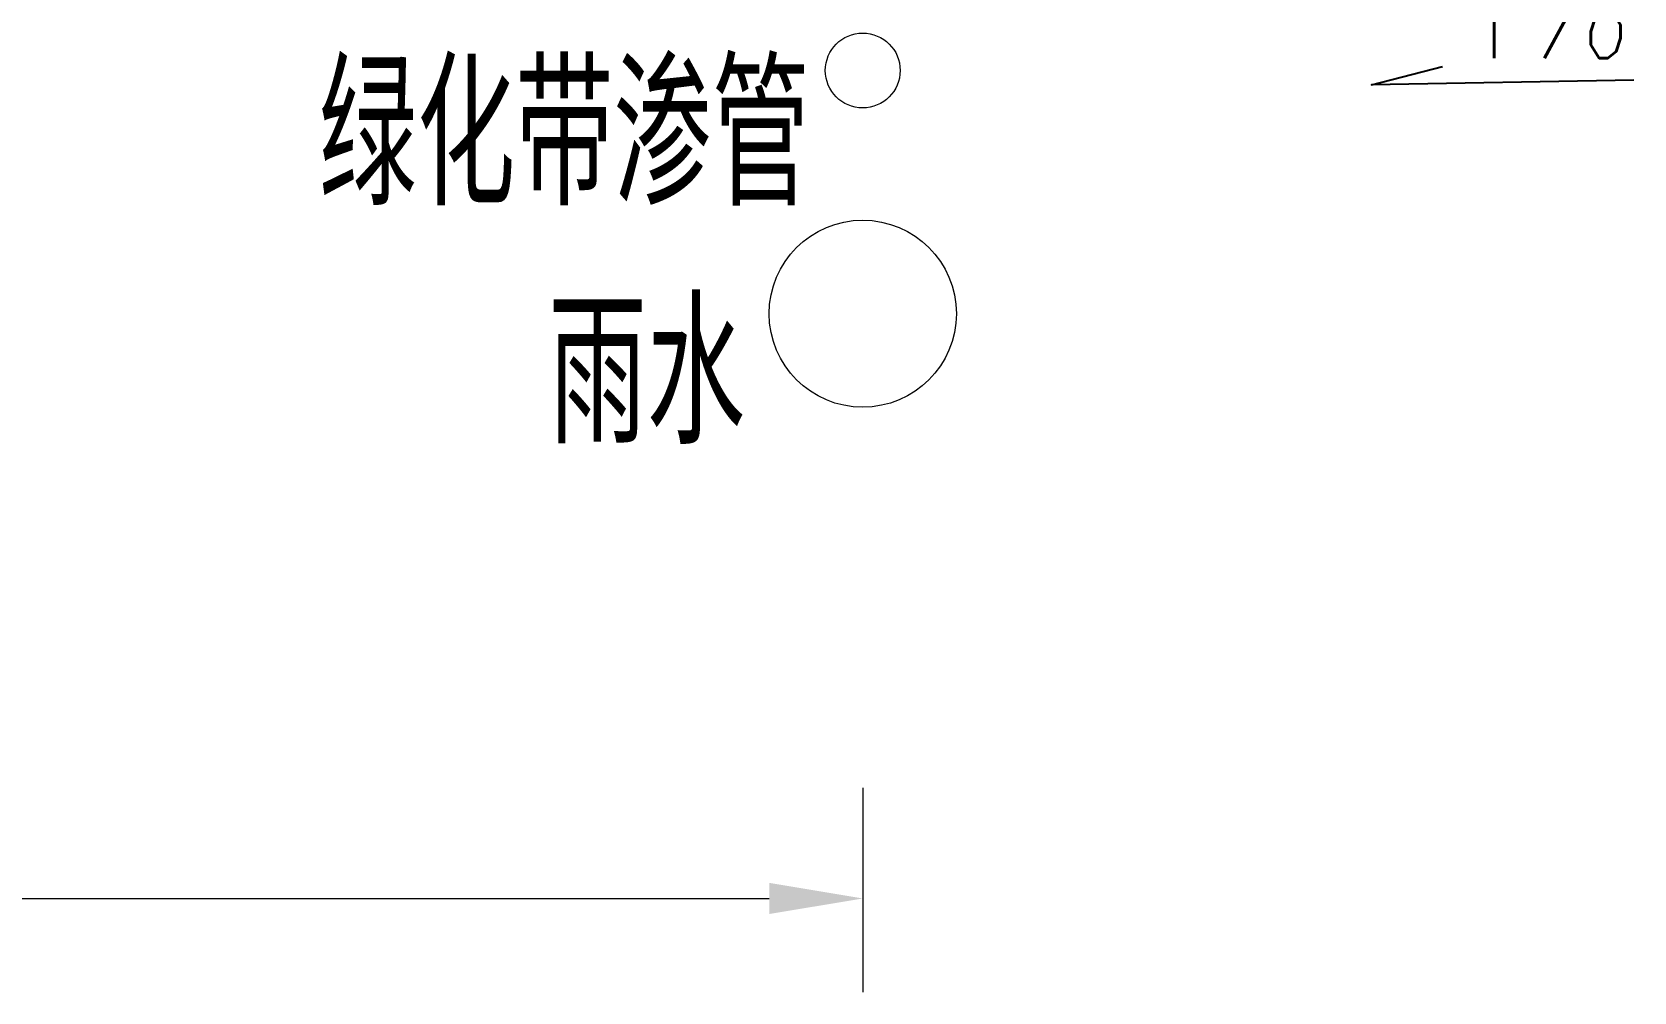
# Model space of a CAD drawing. Extents: x -1568 to -728, y -1287 to -990.
# Drawn here: x -862.44 to -828.2, y -1190.68 to -1170.15 of the extents above; entities that cross this region are included whole.
import ezdxf

# ---------------------------------------------------------------- set-up
doc = ezdxf.new("R2010")
doc.units = 0
doc.header["$LTSCALE"] = 5
doc.layers.get('0').update_dxf_attribs({"linetype": 'CONTINUOUS'})
doc.layers.get('Defpoints').update_dxf_attribs({"linetype": 'CONTINUOUS'})
doc.layers.add('文字', color=7, linetype='CONTINUOUS')
doc.layers.add('标注', color=4, linetype='CONTINUOUS', lineweight=15)
doc.styles.get("Standard").update_dxf_attribs({"font": 'simplex1.shx', "width": 0.7, "bigfont": 'hztxt.shx'})
doc.dimstyles.new('比例1：200', dxfattribs={"dimtxt": 3, "dimasz": 2, "dimexe": 2, "dimexo": 1, "dimgap": 1, "dimtad": 1, "dimlfac": 20, "dimzin": 13, "dimdsep": 46, "dimtxsty": 'Standard', "dimcen": -0.09, "dimclrd": 256, "dimclre": 256, "dimclrt": 7, "dimaunit": 1, "dimadec": 0, "dimazin": 2, "dimtfac": 0.0005, "dimtix": 1, "dimtmove": 2, "dimatfit": 3, "dimfxl": 0, "dimtolj": 1, "dimtzin": 13, "dimlwd": -1, "dimlwe": -1, "dimarcsym": 0})

# ---------------------------------------------------------------- blocks, each defined once
blk = doc.blocks.new('*D129')
at = {"layer": 'Defpoints', "color": 0}
for p in [(-930.934, -1185.313), (-844.684, -1185.313), (-844.684, -1188.679)]:
    blk.add_point(p, dxfattribs=at)
at = {"layer": '标注'}
for p, q in [((-930.934, -1186.313), (-930.934, -1190.679)), ((-844.684, -1186.313), (-844.684, -1190.679)), ((-928.934, -1188.679), (-846.684, -1188.679))]:
    blk.add_line(p, q, dxfattribs=at)
for points in [[(-928.934, -1188.345), (-928.934, -1189.012), (-930.934, -1188.679)], [(-846.684, -1188.345), (-846.684, -1189.012), (-844.684, -1188.679)]]:
    blk.add_solid(points, dxfattribs=at)
at = {"layer": '标注', "color": 7, "insert": (-887.809, -1186.179), "char_height": 3, "attachment_point": 5}
blk.add_mtext('\\A1;1725', dxfattribs=at)

msp = doc.modelspace()

# ---------------------------------------------------------------- linework, layer by layer
at = {"color": 7}
msp.add_lwpolyline([(-828.20222, -1171.18138), (-833.81045, -1171.28068), (-832.29466, -1170.89148)], dxfattribs=at)
at = {"layer": '标注'}
for centre, radius in [((-844.68411, -1170.97441), 0.8), ((-844.68411, -1176.17441), 2)]:
    msp.add_circle(centre, radius, dxfattribs=at)

# ---------------------------------------------------------------- texts
at = {"layer": '文字', "width": 0.7}
for s, p in [('1%', (-832.18238, -1170.71063)), ('绿化带渗管', (-856.31069, -1173.85859)), ('雨水', (-851.40092, -1178.95622))]:
    msp.add_text(s, height=3, dxfattribs=at).set_placement(p)

# ---------------------------------------------------------------- dimensions: what is measured, and where the dimension line sits
at = {"layer": '标注'}
dim = msp.add_linear_dim(base=(-844.68411, -1188.67854), p1=(-930.93411, -1185.31251), p2=(-844.68411, -1185.31251), angle=180, dimstyle='比例1：200', dxfattribs=at)
dim.commit()
dim.dimension.update_dxf_attribs({"geometry": '*D129', "text_midpoint": (-887.80911, -1186.17854)})

doc.saveas('drawing.dxf')
